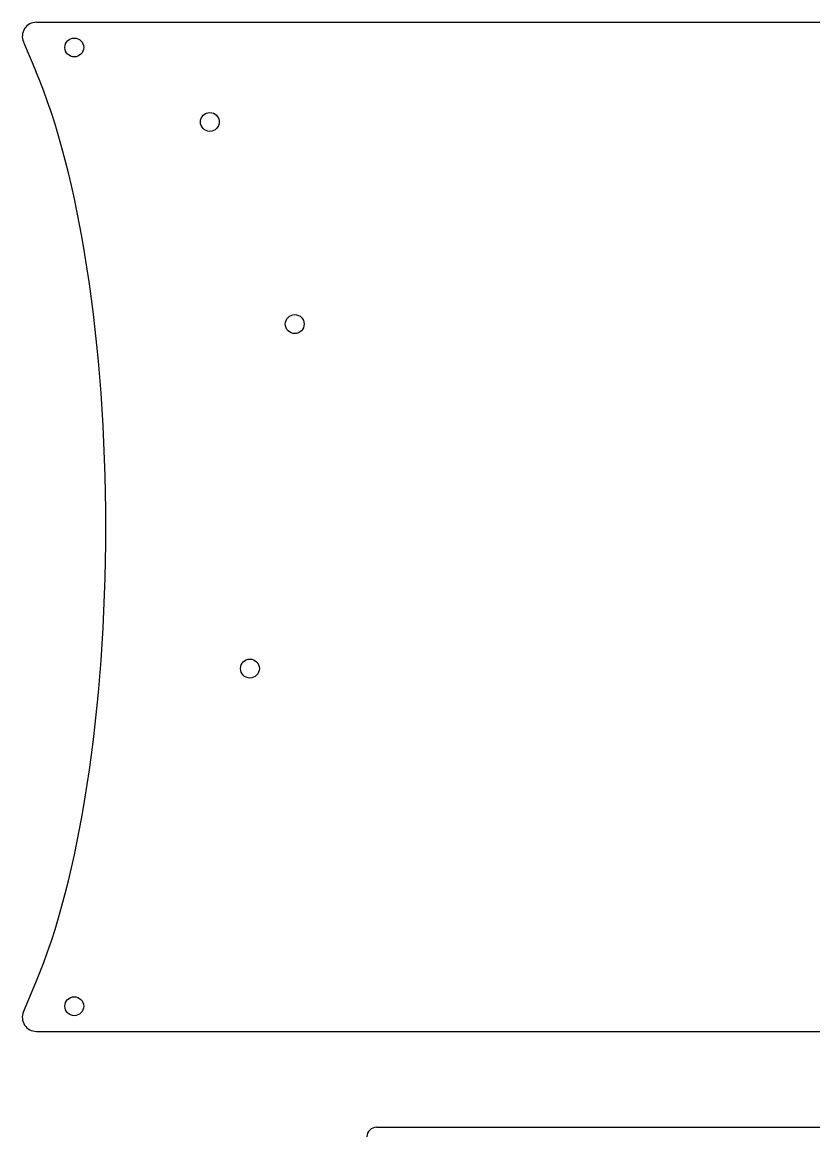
# Model space of a CAD drawing. Header units: millimetres. Extents: x -1211 to 233, y -1153 to 100.
# Drawn here: x -461.9 to -378, y -670.1 to -552 of the extents above; entities that cross this region are included whole.
import ezdxf

# ---------------------------------------------------------------- set-up
doc = ezdxf.new("R2010")
doc.units = ezdxf.units.MM
doc.layers.get('0').update_dxf_attribs({"lineweight": 25, "true_color": 0xffffff})
doc.layers.add('f1', color=7, linetype='Continuous', lineweight=25, true_color=0x000000)

msp = doc.modelspace()

# ---------------------------------------------------------------- linework, layer by layer
for p, q in [((-460.35, -552), (-133.25, -552)), ((-461.73, -554.09), (-460.42, -557.18)), ((-461.73, -656.84), (-460.42, -653.75)), ((-460.35, -658.93), (-133.25, -658.93))]:
    msp.add_line(p, q)
for centre in [(-456.34, -554.67), (-441.97, -562.56), (-432.97, -583.98), (-456.34, -656.26)]:
    msp.add_circle(centre, 1)
for centre, radius, start, end in [((-460.35, -553.5), 1.5, 90, 203.0738), ((-460.35, -657.43), 1.5, 156.9262, 270), ((-424.32, -670.09), 1, 90, 180)]:
    msp.add_arc(centre, radius, start, end)
msp.add_ellipse((-470, -605.46), major_axis=(0, 58.46), ratio=0.29078, start_param=3.740536, end_param=5.684242)
at = {"layer": 'f1'}
msp.add_line((-424.32, -669.09), (-139.52, -669.09), dxfattribs=at)
msp.add_circle((-437.72, -620.48), 1, dxfattribs=at)

doc.saveas('drawing.dxf')
